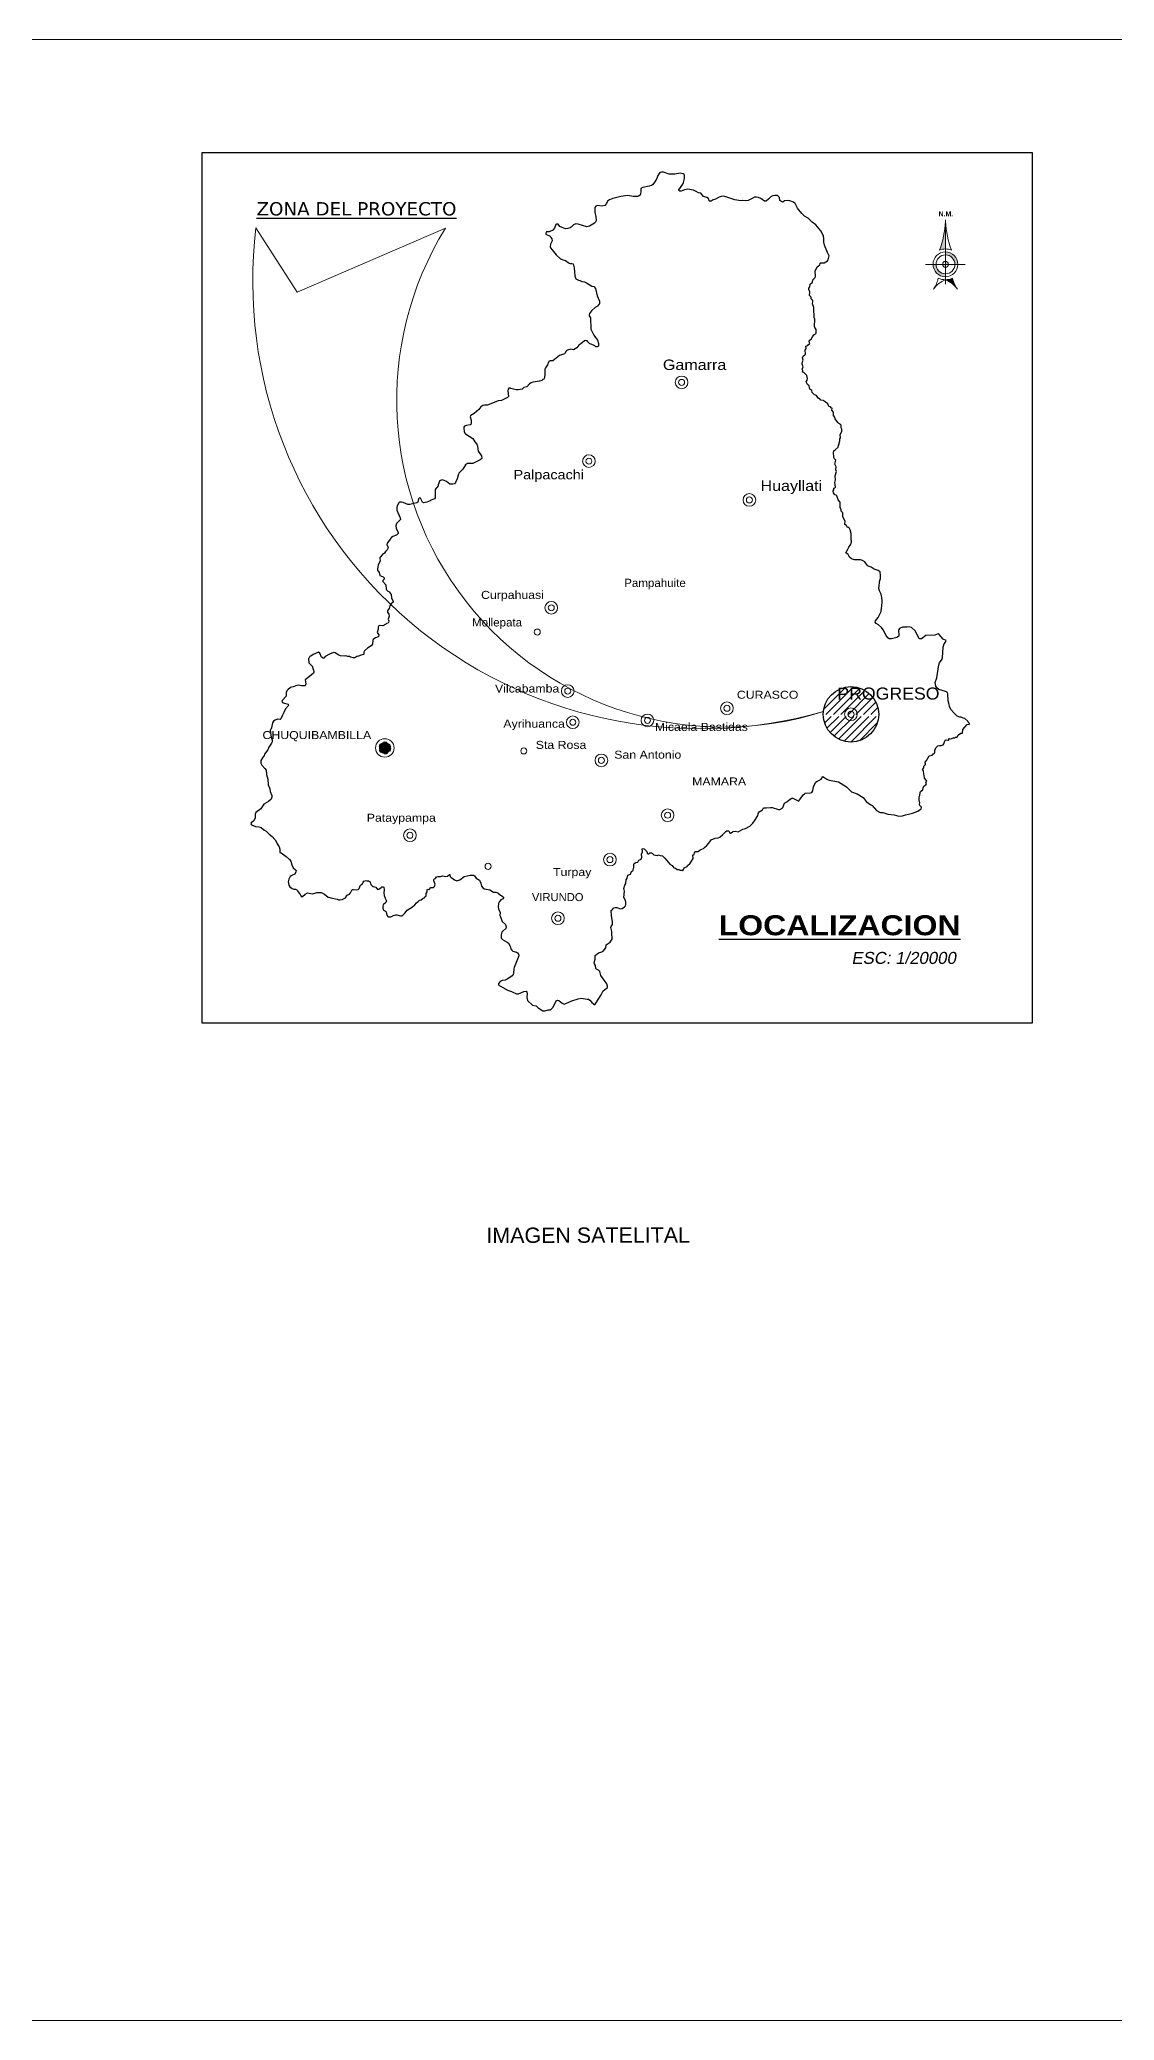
# Model space of a CAD drawing. Header units: metres. Extents: x 772934 to 773467, y 8442002 to 8442594.
# Drawn here: x 773297.5 to 773329.7, y 8442364.2 to 8442423.6 of the extents above; entities that cross this region are included whole.
import ezdxf
from ezdxf.enums import TextEntityAlignment as Align

# ---------------------------------------------------------------- set-up
doc = ezdxf.new("R2010")
doc.units = ezdxf.units.M
for name, pattern in [('$AUDIT_BAD_LTYPE1', [0]), ('$RECOVER_090125203647-5', [0]), ('CENTER2', [1.125, 0.75, -0.125, 0.125, -0.125])]:
    doc.linetypes.add(name, pattern=pattern)
doc.layers.add('C- Distrito', color=7, linetype='Continuous', lineweight=20, true_color=0xc7c700)
for name, color, linetype, lineweight in [('CALLE', 7, '$RECOVER_090125203647-5', 15), ('ciudades', 1, 'Continuous', 20), ('COTA', 1, 'Continuous', 9), ('N-Ciudades', 10, 'Continuous', 18), ('PLUMA 01', 7, 'Continuous', 15), ('Red vías Vecinales', 106, 'Continuous', 40), ('ROTULO_YMT', 7, 'Continuous', 5), ('Ríos', 4, 'Continuous', 5), ('Señales tipo 2', 7, 'Continuous', 15), ('Texto vías Provinciales', 170, 'Continuous', 5), ('TEXTR GDE', 1, 'Continuous', 30), ('txt-Capital', 150, 'Continuous', 18)]:
    doc.layers.add(name, color=color, linetype=linetype, lineweight=lineweight)
doc.layers.add('Detalles', color=253, linetype='Continuous')
doc.styles.add('Arial Negrita', font='')
doc.styles.add('DISTRITOS', font='arial.ttf', dxfattribs={"width": 0.75, "oblique": 10, "height": 0.06})
doc.styles.add('kilometros', font='arial.ttf', dxfattribs={"height": 1.5})
doc.styles.add('PROVINCIAS', font='GOTHIC.TTF', dxfattribs={"oblique": 10, "height": 0.14})
doc.styles.get("Standard").update_dxf_attribs({"font": 'simplex.shx'})
doc.styles.add('TITULO', font='swissek.ttf', dxfattribs={"height": 0.26})
doc.styles.add('TURBO TEXTO', font='swisse.ttf')
doc.styles.get('Arial Negrita').set_extended_font_data('Arial', bold=True)

# ---------------------------------------------------------------- blocks, each defined once
blk = doc.blocks.new('N.M.5')
at = {"linetype": '$AUDIT_BAD_LTYPE1'}
for points in [[(0, 31.5, -0.071703), (-3, 17.15, -0.099699), (0, 17.75)], [(6, -2.5, -0.090274), (3.6, 2.98, -0.099699), (0, 2.25, -0.14892)]]:
    blk.add_hatch(color=256, dxfattribs=at).paths.add_polyline_path(points)
h = blk.add_hatch(color=256, dxfattribs=at)
h.paths.add_polyline_path([(4.75, 10), (6.25, 10, 0.414214), (0, 16.25), (0, 14.75, -0.414214)])
h.paths.add_polyline_path([(-4.75, 10), (-6.25, 10, 0.414214), (0, 3.75), (0, 5.25, -0.414214)])
h.paths.add_polyline_path([(0, 8.5), (0, 10), (-1.5, 10, 0.414214)], flags=17)
h.paths.add_polyline_path([(0, 10), (1.5, 10, 0.414214), (0, 11.5)], flags=17)
for p, q in [((0, 32.5), (0, 0)), ((-10, 10), (10, 10))]:
    blk.add_line(p, q, dxfattribs=at)
for radius in [6.25, 4.75, 1.5]:
    blk.add_circle((0, 10), radius, dxfattribs=at)
for centre, radius, start, end in [((-51.29, 34.73), 51.39, 339.99268, 356.39775), ((51.29, 34.73), 51.39, 183.60225, 200.00732), ((0, 10), 7.75, 67.22603, 112.77397), ((-19.84, 6.83), 16.69, 326.01293, 346.64627), ((4.8, -9.97), 13.13, 111.42702, 145.30795), ((0, 11.55), 9.3, 247.22603, 292.77397), ((-4.8, -9.97), 13.13, 34.69205, 68.57298), ((19.84, 6.83), 16.69, 193.35373, 213.98707)]:
    blk.add_arc(centre, radius, start, end, dxfattribs=at)
at = {"linetype": '$AUDIT_BAD_LTYPE1', "style": 'Arial Negrita'}
blk.add_text('N.M.', height=2.5, dxfattribs=at).set_placement((0.24, 35.4), align=Align.MIDDLE)
blk = doc.blocks.new('distrito')
at = {"layer": 'C- Distrito', "color": 91, "ltscale": 0.3}
for radius in [1.15, 0.549]:
    blk.add_circle((0, 0.01), radius, dxfattribs=at)
blk = doc.blocks.new('capital')
at = {"layer": 'C- Distrito', "linetype": 'CENTER2', "ltscale": 0.3}
blk.add_hatch(color=256, dxfattribs=at).paths.add_polyline_path([(-1.08, 0, 1), (1.08, 0, 1)])
at = {"layer": 'C- Distrito', "ltscale": 0.3}
blk.add_circle((0, 0), 1.68, dxfattribs=at)
at = {"layer": 'C- Distrito', "linetype": 'CENTER2', "ltscale": 0.3}
blk.add_circle((0, 0), 1.08, dxfattribs=at)
blk = doc.blocks.new('ciudad')
at = {"layer": 'ciudades', "ltscale": 0.3}
blk.add_circle((0, 0), 0.557, dxfattribs=at)

msp = doc.modelspace()

# ---------------------------------------------------------------- hatches: boundary and pattern name
at = {"true_color": 0xe60000}
h = msp.add_hatch(dxfattribs=at)
h.set_pattern_fill('LINE', color=1, scale=0.05, angle=45, style=0)
h.set_pattern_definition([(45, (23359.57546, -59459.97851), (-0.1122532015134, 0.1122532015134), [])])
edge = h.paths.add_edge_path()
edge.add_arc((773321.782, 8442403.37), 0.831, 0, 360)
h.paths.add_polyline_path([(773320.96, 8442403.305), (773322.605, 8442403.305), (773322.605, 8442403.37), (773320.96, 8442403.37)], flags=16)

# ---------------------------------------------------------------- linework, layer by layer
msp.add_lwpolyline([(773304.201, 8442402.133), (773304.147, 8442402.069), (773304.094, 8442401.983), (773304.094, 8442401.909), (773304.126, 8442401.845), (773304.222, 8442401.749), (773304.254, 8442401.695), (773304.265, 8442401.567), (773304.307, 8442401.428), (773304.318, 8442401.258), (773304.371, 8442401.14), (773304.382, 8442401.055), (773304.425, 8442400.938), (773304.425, 8442400.884), (773304.403, 8442400.831), (773304.329, 8442400.756), (773304.19, 8442400.681), (773304.094, 8442400.532), (773303.945, 8442400.425), (773303.923, 8442400.372), (773303.923, 8442400.265), (773303.891, 8442400.18), (773303.806, 8442400.116), (773303.795, 8442400.084), (773303.816, 8442400.052), (773303.934, 8442400.009), (773304.041, 8442399.998), (773304.105, 8442399.977), (773304.19, 8442399.902), (773304.254, 8442399.87), (773304.35, 8442399.774), (773304.435, 8442399.71), (773304.467, 8442399.678), (773304.467, 8442399.667), (773304.532, 8442399.603), (773304.564, 8442399.539), (773304.585, 8442399.486), (773304.649, 8442399.401), (773304.67, 8442399.326), (773304.67, 8442399.23), (773304.692, 8442399.219), (773304.702, 8442399.219), (773304.852, 8442399.112), (773304.958, 8442399.016), (773305.001, 8442398.963), (773305.022, 8442398.856), (773305.065, 8442398.771), (773305.14, 8442398.707), (773305.161, 8442398.686), (773305.151, 8442398.643), (773305.119, 8442398.579), (773305.022, 8442398.536), (773304.98, 8442398.504), (773304.937, 8442398.429), (773304.916, 8442398.344), (773304.937, 8442398.248), (773304.969, 8442398.195), (773305.033, 8442398.152), (773305.087, 8442398.131), (773305.14, 8442398.131), (773305.172, 8442398.109), (773305.193, 8442398.088), (773305.204, 8442398.056), (773305.268, 8442397.992), (773305.3, 8442397.928), (773305.321, 8442397.896), (773305.343, 8442397.906), (773305.428, 8442397.981), (773305.492, 8442398.013), (773305.642, 8442397.992), (773305.78, 8442398.024), (773305.908, 8442398.024), (773306.004, 8442397.981), (773306.111, 8442397.885), (773306.164, 8442397.874), (773306.197, 8442397.864), (773306.389, 8442397.832), (773306.421, 8442397.81), (773306.463, 8442397.81), (773306.538, 8442397.821), (773306.634, 8442397.864), (773306.687, 8442397.949), (773306.752, 8442397.981), (773306.784, 8442398.013), (773306.837, 8442398.12), (773306.869, 8442398.12), (773306.965, 8442398.109), (773307.018, 8442398.12), (773307.04, 8442398.152), (773307.082, 8442398.248), (773307.146, 8442398.291), (773307.168, 8442398.333), (773307.189, 8442398.365), (773307.253, 8442398.387), (773307.274, 8442398.376), (773307.328, 8442398.376), (773307.371, 8442398.344), (773307.392, 8442398.269), (773307.435, 8442398.227), (773307.467, 8442398.205), (773307.541, 8442398.184), (773307.595, 8442398.12), (773307.637, 8442398.131), (773307.701, 8442398.173), (773307.723, 8442398.195), (773307.765, 8442398.195), (773307.787, 8442398.184), (773307.797, 8442398.109), (773307.787, 8442398.013), (773307.797, 8442397.938), (773307.819, 8442397.853), (773307.851, 8442397.8), (773307.861, 8442397.768), (773307.84, 8442397.725), (773307.765, 8442397.661), (773307.755, 8442397.618), (773307.755, 8442397.554), (773307.776, 8442397.501), (773307.829, 8442397.469), (773307.851, 8442397.447), (773307.872, 8442397.351), (773307.904, 8442397.309), (773307.926, 8442397.298), (773307.99, 8442397.298), (773308.075, 8442397.341), (773308.139, 8442397.362), (773308.171, 8442397.362), (773308.288, 8442397.33), (773308.331, 8442397.33), (773308.416, 8442397.405), (773308.481, 8442397.501), (773308.641, 8442397.597), (773308.715, 8442397.661), (773308.758, 8442397.714), (773308.801, 8442397.746), (773308.854, 8442397.8), (773308.907, 8442397.81), (773308.961, 8442397.853), (773309.003, 8442397.864), (773309.014, 8442397.896), (773309.057, 8442397.928), (773309.057, 8442398.002), (773309.078, 8442398.045), (773309.078, 8442398.109), (773309.089, 8442398.131), (773309.142, 8442398.12), (773309.196, 8442398.173), (773309.27, 8442398.173), (773309.302, 8442398.205), (773309.324, 8442398.28), (773309.281, 8442398.376), (773309.281, 8442398.419), (773309.292, 8442398.44), (773309.334, 8442398.451), (773309.366, 8442398.493), (773309.398, 8442398.504), (773309.484, 8442398.504), (773309.537, 8442398.525), (773309.644, 8442398.504), (773309.687, 8442398.515), (773309.751, 8442398.568), (773309.761, 8442398.568), (773309.772, 8442398.504), (773309.793, 8442398.483), (773309.9, 8442398.408), (773309.975, 8442398.376), (773310.06, 8442398.408), (773310.188, 8442398.504), (773310.37, 8442398.547), (773310.466, 8442398.547), (773310.498, 8442398.525), (773310.551, 8442398.461), (773310.647, 8442398.397), (773310.69, 8442398.312), (773310.711, 8442398.216), (773310.754, 8442398.163), (773310.797, 8442398.141), (773310.957, 8442398.109), (773311.074, 8442398.035), (773311.138, 8442398.035), (773311.202, 8442398.013), (773311.277, 8442397.949), (773311.32, 8442397.928), (773311.373, 8442397.885), (773311.373, 8442397.864), (773311.362, 8442397.842), (773311.288, 8442397.81), (773311.245, 8442397.757), (773311.223, 8442397.693), (773311.213, 8442397.597), (773311.223, 8442397.533), (773311.266, 8442397.426), (773311.255, 8442397.341), (773311.277, 8442397.298), (773311.33, 8442397.159), (773311.426, 8442397.063), (773311.448, 8442396.999), (773311.437, 8442396.946), (773311.352, 8442396.871), (773311.32, 8442396.839), (773311.298, 8442396.754), (773311.298, 8442396.668), (773311.309, 8442396.647), (773311.341, 8442396.615), (773311.48, 8442396.54), (773311.522, 8442396.508), (773311.565, 8442396.423), (773311.586, 8442396.338), (773311.618, 8442396.295), (773311.65, 8442396.273), (773311.757, 8442396.241), (773311.789, 8442396.22), (773311.821, 8442396.177), (773311.832, 8442396.124), (773311.693, 8442395.783), (773311.682, 8442395.74), (773311.672, 8442395.622), (773311.661, 8442395.569), (773311.629, 8442395.526), (773311.501, 8442395.441), (773311.416, 8442395.398), (773311.33, 8442395.388), (773311.266, 8442395.356), (773311.223, 8442395.302), (773311.223, 8442395.27), (773311.234, 8442395.249), (773311.49, 8442395.099), (773311.608, 8442395.057), (773311.757, 8442394.993), (773311.821, 8442394.993), (773311.981, 8442395.057), (773312.045, 8442395.067), (773312.067, 8442395.035), (773312.077, 8442395.003), (773312.067, 8442394.875), (773312.088, 8442394.79), (773312.237, 8442394.651), (773312.344, 8442394.63), (773312.408, 8442394.566), (773312.547, 8442394.48), (773312.611, 8442394.48), (773312.707, 8442394.512), (773312.782, 8442394.512), (773312.846, 8442394.576), (773312.888, 8442394.651), (773312.952, 8442394.779), (773312.984, 8442394.801), (773313.027, 8442394.79), (773313.123, 8442394.705), (773313.187, 8442394.683), (773313.241, 8442394.694), (773313.422, 8442394.779), (773313.604, 8442394.843), (773313.7, 8442394.854), (773313.881, 8442394.833), (773313.913, 8442394.833), (773313.956, 8442394.801), (773314.02, 8442394.726), (773314.105, 8442394.662), (773314.159, 8442394.737), (773314.297, 8442394.961), (773314.361, 8442395.078), (773314.489, 8442395.174), (773314.489, 8442395.217), (773314.468, 8442395.292), (773314.34, 8442395.473), (773314.287, 8442395.537), (773314.255, 8442395.654), (773314.212, 8442395.697), (773314.159, 8442395.729), (773314.137, 8442395.75), (773314.126, 8442395.836), (773314.094, 8442395.889), (773314.084, 8442395.921), (773314.116, 8442396.028), (773314.116, 8442396.135), (773314.212, 8442396.22), (773314.319, 8442396.252), (773314.361, 8442396.273), (773314.436, 8442396.37), (773314.447, 8442396.455), (773314.564, 8442396.54), (773314.628, 8442396.626), (773314.628, 8442396.69), (773314.617, 8442396.754), (773314.617, 8442396.86), (773314.585, 8442396.978), (773314.596, 8442397.01), (773314.639, 8442397.063), (773314.639, 8442397.159), (773314.607, 8442397.33), (773314.596, 8442397.49), (773314.628, 8442397.512), (773314.681, 8442397.565), (773314.714, 8442397.576), (773314.767, 8442397.576), (773314.874, 8442397.533), (773314.927, 8442397.544), (773314.991, 8442397.597), (773315.023, 8442397.629), (773315.034, 8442397.672), (773315.034, 8442397.736), (773315.023, 8442397.789), (773314.98, 8442397.874), (773314.991, 8442398.067), (773314.98, 8442398.152), (773315.002, 8442398.248), (773315.034, 8442398.301), (773315.044, 8442398.408), (773315.076, 8442398.461), (773315.098, 8442398.547), (773315.172, 8442398.579), (773315.204, 8442398.654), (773315.247, 8442398.675), (773315.258, 8442398.696), (773315.268, 8442398.76), (773315.279, 8442398.782), (773315.279, 8442398.867), (773315.29, 8442398.899), (773315.333, 8442398.931), (773315.397, 8442398.942), (773315.429, 8442398.995), (773315.493, 8442399.027), (773315.514, 8442399.091), (773315.503, 8442399.177), (773315.535, 8442399.251), (773315.535, 8442399.283), (773315.514, 8442399.326), (773315.557, 8442399.347), (773315.589, 8442399.337), (773315.663, 8442399.262), (773315.674, 8442399.23), (773315.674, 8442399.209), (773315.706, 8442399.187), (773315.727, 8442399.187), (773315.759, 8442399.219), (773315.802, 8442399.219), (773315.823, 8442399.209), (773315.877, 8442399.155), (773315.973, 8442399.134), (773316.016, 8442399.155), (773316.069, 8442399.134), (773316.133, 8442399.123), (773316.208, 8442399.059), (773316.357, 8442398.878), (773316.421, 8442398.835), (773316.475, 8442398.771), (773316.528, 8442398.76), (773316.571, 8442398.718), (773316.624, 8442398.718), (773316.667, 8442398.696), (773316.699, 8442398.696), (773316.72, 8442398.686), (773316.763, 8442398.718), (773316.784, 8442398.771), (773316.869, 8442398.803), (773316.88, 8442398.835), (773316.955, 8442398.888), (773317.008, 8442398.963), (773317.051, 8442399.048), (773317.04, 8442399.144), (773317.083, 8442399.177), (773317.094, 8442399.219), (773317.115, 8442399.251), (773317.126, 8442399.262), (773317.2, 8442399.262), (773317.264, 8442399.305), (773317.36, 8442399.347), (773317.392, 8442399.379), (773317.467, 8442399.433), (773317.553, 8442399.55), (773317.595, 8442399.603), (773317.713, 8442399.657), (773317.798, 8442399.667), (773317.851, 8442399.689), (773317.937, 8442399.753), (773318.033, 8442399.86), (773318.065, 8442399.881), (773318.108, 8442399.881), (773318.129, 8442399.86), (773318.14, 8442399.828), (773318.172, 8442399.806), (773318.193, 8442399.817), (773318.236, 8442399.849), (773318.257, 8442399.86), (773318.31, 8442399.87), (773318.406, 8442399.849), (773318.545, 8442399.924), (773318.62, 8442399.945), (773318.748, 8442400.02), (773318.844, 8442400.105), (773318.887, 8442400.18), (773318.983, 8442400.319), (773319.015, 8442400.415), (773319.036, 8442400.447), (773319.132, 8442400.511), (773319.164, 8442400.564), (773319.239, 8442400.564), (773319.367, 8442400.575), (773319.42, 8442400.575), (773319.612, 8442400.521), (773319.655, 8442400.521), (773319.719, 8442400.553), (773319.74, 8442400.575), (773319.794, 8442400.703), (773319.858, 8442400.745), (773319.933, 8442400.809), (773320.007, 8442400.852), (773320.039, 8442400.852), (773320.103, 8442400.831), (773320.221, 8442400.767), (773320.242, 8442400.809), (773320.306, 8442400.895), (773320.349, 8442400.959), (773320.392, 8442400.991), (773320.413, 8442401.002), (773320.573, 8442401.012), (773320.605, 8442401.023), (773320.637, 8442401.076), (773320.658, 8442401.204), (773320.733, 8442401.332), (773320.765, 8442401.364), (773320.818, 8442401.386), (773320.893, 8442401.428), (773320.937, 8442401.503), (773321.064, 8442401.428), (773321.128, 8442401.396), (773321.405, 8442401.343), (773321.491, 8442401.3), (773321.651, 8442401.194), (773321.8, 8442401.044), (773321.971, 8442400.991), (773322.153, 8442400.874), (773322.238, 8442400.756), (773322.377, 8442400.66), (773322.419, 8442400.639), (773322.547, 8442400.489), (773322.633, 8442400.436), (773322.665, 8442400.425), (773322.74, 8442400.425), (773322.889, 8442400.372), (773323.081, 8442400.361), (773323.22, 8442400.319), (773323.327, 8442400.329), (773323.412, 8442400.361), (773323.508, 8442400.372), (773323.625, 8442400.404), (773323.786, 8442400.468), (773323.882, 8442400.532), (773323.892, 8442400.575), (773323.892, 8442400.585), (773323.85, 8442400.639), (773323.839, 8442400.681), (773323.85, 8442400.713), (773323.828, 8442400.809), (773323.828, 8442400.895), (773323.85, 8442400.938), (773323.86, 8442401.023), (773323.871, 8442401.055), (773323.935, 8442401.108), (773323.946, 8442401.162), (773323.967, 8442401.215), (773324.031, 8442401.258), (773324.042, 8442401.29), (773324.031, 8442401.322), (773324.052, 8442401.364), (773324.042, 8442401.386), (773323.988, 8442401.461), (773323.978, 8442401.535), (773323.967, 8442401.578), (773323.956, 8442401.674), (773323.924, 8442401.717), (773323.967, 8442401.77), (773323.967, 8442401.813), (773324.02, 8442401.866), (773324.02, 8442401.898), (773324.01, 8442401.909), (773324.01, 8442401.941), (773324.052, 8442401.994), (773324.084, 8442402.058), (773324.127, 8442402.122), (773324.212, 8442402.144), (773324.244, 8442402.186), (773324.266, 8442402.186), (773324.287, 8442402.208), (773324.298, 8442402.24), (773324.298, 8442402.282), (773324.308, 8442402.314), (773324.33, 8442402.368), (773324.351, 8442402.4), (773324.383, 8442402.421), (773324.437, 8442402.432), (773324.49, 8442402.432), (773324.543, 8442402.453), (773324.565, 8442402.485), (773324.586, 8442402.549), (773324.618, 8442402.603), (773324.639, 8442402.603), (773324.682, 8442402.592), (773324.703, 8442402.592), (773324.735, 8442402.645), (773324.778, 8442402.635), (773324.853, 8442402.667), (773324.885, 8442402.667), (773324.917, 8442402.688), (773324.97, 8442402.688), (773324.981, 8442402.731), (773325.002, 8442402.752), (773325.077, 8442402.805), (773325.12, 8442402.805), (773325.13, 8442402.912), (773325.194, 8442402.987), (773325.269, 8442403.061), (773325.333, 8442403.072), (773325.333, 8442403.093), (773325.29, 8442403.136), (773325.28, 8442403.168), (773325.194, 8442403.243), (773325.141, 8442403.254), (773325.088, 8442403.286), (773325.045, 8442403.286), (773324.97, 8442403.318), (773324.874, 8442403.403), (773324.778, 8442403.52), (773324.735, 8442403.606), (773324.725, 8442403.67), (773324.693, 8442403.777), (773324.682, 8442403.99), (773324.671, 8442404.022), (773324.618, 8442404.054), (773324.415, 8442404.118), (773324.351, 8442404.161), (773324.33, 8442404.214), (773324.308, 8442404.321), (773324.351, 8442404.47), (773324.415, 8442404.855), (773324.437, 8442404.919), (773324.511, 8442405.025), (773324.522, 8442405.079), (773324.543, 8442405.388), (773324.575, 8442405.484), (773324.618, 8442405.538), (773324.639, 8442405.58), (773324.543, 8442405.623), (773324.426, 8442405.762), (773324.394, 8442405.783), (773324.298, 8442405.74), (773324.031, 8442405.73), (773323.892, 8442405.634), (773323.85, 8442405.634), (773323.828, 8442405.644), (773323.704, 8442405.874), (773323.593, 8442405.975), (773323.529, 8442405.997), (773323.465, 8442405.986), (773323.327, 8442405.986), (773323.241, 8442405.943), (773323.22, 8442405.911), (773323.209, 8442405.89), (773323.22, 8442405.73), (773323.209, 8442405.708), (773323.156, 8442405.676), (773322.996, 8442405.634), (773322.932, 8442405.634), (773322.889, 8442405.666), (773322.836, 8442405.73), (773322.75, 8442405.9), (773322.697, 8442405.975), (773322.611, 8442406.05), (773322.537, 8442406.093), (773322.505, 8442406.135), (773322.515, 8442406.178), (773322.601, 8442406.274), (773322.686, 8442406.455), (773322.697, 8442406.562), (773322.708, 8442406.605), (773322.718, 8442406.765), (773322.708, 8442406.872), (773322.686, 8442406.978), (773322.633, 8442407.074), (773322.622, 8442407.139), (773322.652, 8442407.403), (773322.665, 8442407.416), (773322.665, 8442407.544), (773322.654, 8442407.64), (773322.601, 8442407.683), (773322.473, 8442407.726), (773322.387, 8442407.779), (773322.302, 8442407.811), (773322.27, 8442407.843), (773322.195, 8442407.939), (773322.131, 8442407.982), (773322.067, 8442408.003), (773321.886, 8442408.003), (773321.8, 8442408.035), (773321.736, 8442408.088), (773321.694, 8442408.163), (773321.63, 8442408.216), (773321.683, 8442408.302), (773321.715, 8442408.387), (773321.768, 8442408.451), (773321.8, 8442408.537), (773321.8, 8442408.569), (773321.79, 8442408.601), (773321.79, 8442408.793), (773321.758, 8442408.9), (773321.726, 8442408.964), (773321.715, 8442408.974), (773321.683, 8442408.974), (773321.651, 8442409.038), (773321.598, 8442409.06), (773321.598, 8442409.092), (773321.608, 8442409.156), (773321.534, 8442409.305), (773321.534, 8442409.412), (773321.491, 8442409.465), (773321.491, 8442409.508), (773321.459, 8442409.572), (773321.459, 8442409.732), (773321.395, 8442409.807), (773321.363, 8442409.924), (773321.341, 8442409.945), (773321.299, 8442409.956), (773321.277, 8442409.978), (773321.256, 8442410.01), (773321.245, 8442410.052), (773321.245, 8442410.074), (773321.267, 8442410.106), (773321.267, 8442410.148), (773321.299, 8442410.159), (773321.32, 8442410.18), (773321.299, 8442410.319), (773321.32, 8442410.404), (773321.309, 8442410.522), (773321.352, 8442410.65), (773321.331, 8442410.703), (773321.341, 8442410.789), (773321.299, 8442410.874), (773321.331, 8442410.991), (773321.288, 8442411.034), (773321.267, 8442411.077), (773321.256, 8442411.237), (773321.267, 8442411.269), (773321.309, 8442411.301), (773321.395, 8442411.386), (773321.405, 8442411.44), (773321.427, 8442411.472), (773321.427, 8442411.514), (773321.448, 8442411.568), (773321.448, 8442411.632), (773321.469, 8442411.664), (773321.459, 8442411.749), (773321.512, 8442411.867), (773321.512, 8442411.92), (773321.491, 8442411.963), (773321.491, 8442412.037), (773321.48, 8442412.048), (773321.416, 8442412.091), (773321.384, 8442412.123), (773321.309, 8442412.23), (773321.299, 8442412.283), (773321.256, 8442412.336), (773321.256, 8442412.432), (773321.213, 8442412.496), (773321.224, 8442412.55), (773321.192, 8442412.56), (773321.171, 8442412.592), (773321.117, 8442412.603), (773321.085, 8442412.678), (773320.979, 8442412.763), (773320.957, 8442412.784), (773320.882, 8442412.795), (773320.84, 8442412.838), (773320.808, 8442412.838), (773320.754, 8442412.934), (773320.69, 8442412.955), (773320.616, 8442413.019), (773320.605, 8442413.083), (773320.552, 8442413.126), (773320.53, 8442413.222), (773320.477, 8442413.265), (773320.456, 8442413.297), (773320.445, 8442413.339), (773320.466, 8442413.393), (773320.477, 8442413.446), (773320.456, 8442413.532), (773320.434, 8442413.564), (773320.37, 8442413.617), (773320.327, 8442413.628), (773320.338, 8442413.681), (773320.317, 8442413.724), (773320.349, 8442413.788), (773320.317, 8442413.873), (773320.317, 8442413.916), (773320.349, 8442413.991), (773320.327, 8442414.065), (773320.349, 8442414.108), (773320.402, 8442414.151), (773320.424, 8442414.172), (773320.413, 8442414.289), (773320.445, 8442414.343), (773320.434, 8442414.407), (773320.488, 8442414.428), (773320.509, 8442414.46), (773320.552, 8442414.481), (773320.53, 8442414.556), (773320.541, 8442414.588), (773320.594, 8442414.62), (773320.626, 8442414.695), (773320.669, 8442414.748), (773320.733, 8442414.791), (773320.744, 8442414.812), (773320.744, 8442414.908), (773320.701, 8442414.972), (773320.69, 8442415.004), (773320.701, 8442415.218), (773320.68, 8442415.271), (773320.68, 8442415.378), (773320.669, 8442415.421), (773320.669, 8442415.57), (773320.626, 8442415.677), (773320.637, 8442415.762), (773320.626, 8442415.794), (773320.594, 8442415.826), (773320.594, 8442415.88), (773320.541, 8442415.933), (773320.552, 8442416.04), (773320.52, 8442416.114), (773320.52, 8442416.146), (773320.552, 8442416.189), (773320.562, 8442416.275), (773320.626, 8442416.328), (773320.637, 8442416.403), (773320.712, 8442416.467), (773320.722, 8442416.509), (773320.712, 8442416.659), (773320.765, 8442416.787), (773320.808, 8442416.819), (773320.85, 8442416.84), (773320.861, 8442416.904), (773320.872, 8442416.915), (773320.979, 8442416.915), (773321.075, 8442416.968), (773321.096, 8442417), (773321.128, 8442417.118), (773321.075, 8442417.224), (773320.989, 8442417.438), (773320.968, 8442417.534), (773320.968, 8442417.63), (773320.957, 8442417.715), (773320.882, 8442417.865), (773320.733, 8442418.046), (773320.616, 8442418.132), (773320.498, 8442418.249), (773320.392, 8442418.313), (773320.306, 8442418.388), (773320.178, 8442418.548), (773320.114, 8442418.687), (773320.061, 8442418.729), (773319.954, 8442418.772), (773319.89, 8442418.783), (773319.794, 8442418.772), (773319.74, 8442418.729), (773319.708, 8442418.74), (773319.676, 8442418.761), (773319.655, 8442418.783), (773319.644, 8442418.868), (773319.58, 8442418.932), (773319.506, 8442418.932), (773319.442, 8442418.921), (773319.388, 8442418.9), (773319.314, 8442418.815), (773319.239, 8442418.761), (773319.196, 8442418.761), (773319.079, 8442418.836), (773319.015, 8442418.868), (773318.951, 8442418.879), (773318.887, 8442418.879), (773318.823, 8442418.836), (773318.705, 8442418.783), (773318.641, 8442418.772), (773318.534, 8442418.783), (773318.481, 8442418.772), (773318.3, 8442418.804), (773317.969, 8442418.911), (773317.894, 8442418.9), (773317.83, 8442418.879), (773317.723, 8442418.815), (773317.649, 8442418.804), (773317.595, 8442418.761), (773317.542, 8442418.761), (773317.531, 8442418.772), (773317.51, 8442418.836), (773317.467, 8442418.868), (773317.36, 8442418.9), (773317.286, 8442418.996), (773317.211, 8442419.007), (773317.147, 8442419.05), (773317.062, 8442419.092), (773316.891, 8442419.124), (773316.795, 8442419.103), (773316.699, 8442419.06), (773316.656, 8442419.06), (773316.624, 8442419.082), (773316.613, 8442419.092), (773316.624, 8442419.103), (773316.741, 8442419.274), (773316.763, 8442419.316), (773316.795, 8442419.444), (773316.795, 8442419.54), (773316.784, 8442419.562), (773316.752, 8442419.583), (773316.667, 8442419.604), (773316.507, 8442419.572), (773316.336, 8442419.572), (773316.165, 8442419.626), (773316.101, 8442419.626), (773316.058, 8442419.615), (773315.994, 8442419.53), (773315.973, 8442419.466), (773315.93, 8442419.38), (773315.834, 8442419.252), (773315.802, 8442419.231), (773315.738, 8442419.21), (773315.546, 8442419.167), (773315.493, 8442419.146), (773315.482, 8442419.124), (773315.482, 8442419.039), (773315.471, 8442418.975), (773315.461, 8442418.943), (773315.418, 8442418.911), (773315.386, 8442418.9), (773315.258, 8442418.9), (773315.098, 8442418.932), (773314.884, 8442418.9), (773314.649, 8442418.836), (773314.543, 8442418.804), (773314.489, 8442418.761), (773314.457, 8442418.687), (773314.404, 8442418.633), (773314.319, 8442418.612), (773314.191, 8442418.633), (773314.137, 8442418.612), (773314.105, 8442418.569), (773314.105, 8442418.42), (773314.137, 8442418.302), (773314.148, 8442418.174), (773314.126, 8442418.132), (773314.094, 8442418.1), (773313.945, 8442418.014), (773313.87, 8442417.993), (773313.604, 8442418.068), (773313.539, 8442418.078), (773313.465, 8442418.046), (773313.401, 8442417.982), (773313.369, 8442417.961), (773313.294, 8442417.94), (773313.23, 8442417.929), (773313.123, 8442417.972), (773313.059, 8442418.004), (773313.006, 8442418.068), (773312.963, 8442418.068), (773312.942, 8442418.057), (773312.899, 8442417.95), (773312.846, 8442417.886), (773312.739, 8442417.843), (773312.654, 8442417.843), (773312.643, 8442417.801), (773312.643, 8442417.769), (773312.771, 8442417.705), (773312.792, 8442417.673), (773312.814, 8442417.63), (773312.824, 8442417.566), (773312.782, 8442417.47), (773312.771, 8442417.395), (773312.782, 8442417.363), (773312.867, 8442417.246), (773312.952, 8442417.15), (773313.081, 8442417.032), (773313.155, 8442417), (773313.23, 8442416.979), (773313.337, 8442416.904), (773313.369, 8442416.894), (773313.422, 8442416.894), (773313.454, 8442416.883), (773313.486, 8442416.765), (773313.507, 8442416.52), (773313.539, 8442416.435), (773313.614, 8442416.392), (773313.657, 8442416.381), (773313.721, 8442416.349), (773313.796, 8442416.339), (773313.86, 8442416.307), (773314.02, 8442416.211), (773314.073, 8442416.2), (773314.126, 8442416.136), (773314.18, 8442415.922), (773314.244, 8442415.762), (773314.244, 8442415.688), (773314.191, 8442415.613), (773314.116, 8442415.57), (773314.009, 8442415.474), (773313.945, 8442415.389), (773313.934, 8442415.346), (773313.934, 8442415.325), (773313.977, 8442415.261), (773313.988, 8442414.919), (773314.073, 8442414.738), (773314.191, 8442414.588), (773314.212, 8442414.492), (773314.212, 8442414.407), (773314.18, 8442414.396), (773314.137, 8442414.396), (773314.105, 8442414.417), (773313.998, 8442414.471), (773313.956, 8442414.481), (773313.913, 8442414.524), (773313.902, 8442414.546), (773313.881, 8442414.567), (773313.838, 8442414.578), (773313.796, 8442414.567), (773313.689, 8442414.481), (773313.625, 8442414.439), (773313.572, 8442414.364), (773313.465, 8442414.3), (773313.39, 8442414.321), (773313.283, 8442414.289), (773313.251, 8442414.268), (773313.219, 8442414.204), (773313.198, 8442414.183), (773313.049, 8442414.129), (773312.846, 8442413.969), (773312.771, 8442413.969), (773312.739, 8442413.948), (773312.718, 8442413.927), (773312.686, 8442413.852), (773312.632, 8442413.766), (773312.611, 8442413.724), (773312.611, 8442413.574), (773312.6, 8442413.457), (773312.579, 8442413.425), (773312.547, 8442413.414), (773312.515, 8442413.382), (773312.451, 8442413.361), (773312.248, 8442413.329), (773312.195, 8442413.307), (773312.152, 8442413.286), (773312.067, 8442413.19), (773311.981, 8442413.169), (773311.949, 8442413.137), (773311.928, 8442413.126), (773311.81, 8442413.105), (773311.746, 8442413.105), (773311.586, 8442413.137), (773311.576, 8442413.147), (773311.533, 8442413.147), (773311.512, 8442413.126), (773311.501, 8442413.073), (773311.522, 8442412.902), (773311.49, 8442412.87), (773311.309, 8442412.784), (773311.213, 8442412.774), (773310.893, 8442412.646), (773310.797, 8442412.646), (773310.754, 8442412.635), (773310.69, 8442412.592), (773310.626, 8442412.507), (773310.487, 8442412.39), (773310.391, 8442412.336), (773310.38, 8442412.326), (773310.37, 8442412.294), (773310.402, 8442412.197), (773310.402, 8442412.112), (773310.391, 8442412.059), (773310.37, 8442412.048), (773310.263, 8442412.037), (773310.199, 8442412.016), (773310.178, 8442411.984), (773310.178, 8442411.952), (773310.188, 8442411.856), (773310.21, 8442411.803), (773310.231, 8442411.781), (773310.455, 8442411.642), (773310.508, 8442411.546), (773310.572, 8442411.472), (773310.594, 8442411.408), (773310.615, 8442411.258), (773310.711, 8442411.12), (773310.722, 8442411.045), (773310.668, 8442411.002), (773310.455, 8442410.895), (773310.295, 8442410.895), (773310.231, 8442410.853), (773310.156, 8442410.725), (773310.028, 8442410.607), (773310.017, 8442410.565), (773310.007, 8442410.543), (773309.985, 8442410.436), (773309.932, 8442410.319), (773309.9, 8442410.287), (773309.847, 8442410.276), (773309.761, 8442410.276), (773309.665, 8442410.351), (773309.537, 8442410.404), (773309.484, 8442410.383), (773309.452, 8442410.362), (773309.43, 8442410.298), (773309.409, 8442410.255), (773309.409, 8442410.223), (773309.324, 8442410.116), (773309.324, 8442409.86), (773309.302, 8442409.828), (773309.206, 8442409.796), (773309.174, 8442409.775), (773309.068, 8442409.732), (773308.971, 8442409.711), (773308.95, 8442409.721), (773308.939, 8442409.732), (773308.886, 8442409.849), (773308.854, 8442409.86), (773308.822, 8442409.828), (773308.801, 8442409.732), (773308.769, 8442409.711), (773308.683, 8442409.689), (773308.566, 8442409.668), (773308.502, 8442409.668), (773308.363, 8442409.721), (773308.31, 8442409.732), (773308.256, 8442409.732), (773308.235, 8442409.711), (773308.182, 8442409.625), (773308.171, 8442409.572), (773308.171, 8442409.497), (773308.278, 8442409.262), (773308.288, 8442409.209), (773308.235, 8442409.166), (773308.16, 8442409.092), (773308.139, 8442409.028), (773308.15, 8442408.953), (773308.214, 8442408.825), (773308.214, 8442408.793), (773308.16, 8442408.739), (773308.054, 8442408.707), (773308.011, 8442408.675), (773307.99, 8442408.654), (773307.958, 8442408.59), (773307.883, 8442408.505), (773307.872, 8442408.451), (773307.915, 8442408.387), (773307.904, 8442408.345), (773307.883, 8442408.302), (773307.829, 8442408.249), (773307.808, 8442408.206), (773307.744, 8442408.163), (773307.669, 8442408.088), (773307.659, 8442408.056), (773307.669, 8442407.971), (773307.616, 8442407.843), (773307.595, 8442407.736), (773307.595, 8442407.694), (773307.648, 8442407.619), (773307.659, 8442407.533), (773307.765, 8442407.491), (773307.797, 8442407.459), (773307.797, 8442407.427), (773307.755, 8442407.384), (773307.755, 8442407.352), (773307.84, 8442407.256), (773307.851, 8442407.128), (773307.861, 8442407.107), (773307.904, 8442407.064), (773307.947, 8442407.042), (773308, 8442406.968), (773308.011, 8442406.85), (773308.064, 8442406.765), (773308.064, 8442406.733), (773308, 8442406.68), (773307.968, 8442406.626), (773307.947, 8442406.541), (773307.904, 8442406.498), (773307.894, 8442406.477), (773307.894, 8442406.434), (773307.936, 8442406.37), (773307.947, 8442406.317), (773307.915, 8442406.221), (773307.936, 8442406.167), (773307.926, 8442406.125), (773307.915, 8442406.103), (773307.861, 8442406.093), (773307.84, 8442406.071), (773307.755, 8442406.029), (773307.659, 8442406.039), (773307.637, 8442406.029), (773307.616, 8442405.986), (773307.616, 8442405.922), (773307.584, 8442405.826), (773307.637, 8442405.751), (773307.627, 8442405.708), (773307.616, 8442405.698), (773307.531, 8442405.666), (773307.467, 8442405.612), (773307.456, 8442405.58), (773307.445, 8442405.474), (773307.403, 8442405.42), (773307.296, 8442405.356), (773307.2, 8442405.271), (773307.189, 8442405.239), (773307.189, 8442405.175), (773307.178, 8442405.164), (773307.104, 8442405.143), (773307.029, 8442405.111), (773306.976, 8442405.1), (773306.912, 8442405.068), (773306.869, 8442405.068), (773306.784, 8442405.089), (773306.752, 8442405.1), (773306.709, 8442405.1), (773306.645, 8442405.121), (773306.591, 8442405.111), (773306.485, 8442405.121), (773306.431, 8442405.143), (773306.325, 8442405.217), (773306.271, 8442405.228), (773306.154, 8442405.175), (773306.026, 8442405.1), (773305.983, 8442405.057), (773305.962, 8442405.057), (773305.919, 8442405.089), (773305.866, 8442405.207), (773305.823, 8442405.239), (773305.663, 8442405.164), (773305.599, 8442405.111), (773305.567, 8442405.1), (773305.545, 8442405.068), (773305.524, 8442405.047), (773305.535, 8442404.919), (773305.642, 8442404.801), (773305.652, 8442404.737), (773305.674, 8442404.705), (773305.684, 8442404.63), (773305.674, 8442404.609), (773305.556, 8442404.502), (773305.428, 8442404.406), (773305.449, 8442404.289), (773305.428, 8442404.225), (773305.321, 8442404.225), (773305.236, 8442404.246), (773305.172, 8442404.235), (773305.065, 8442404.193), (773304.99, 8442404.171), (773304.905, 8442404.107), (773304.873, 8442404.075), (773304.852, 8442404.022), (773304.852, 8442403.915), (773304.734, 8442403.787), (773304.724, 8442403.755), (773304.745, 8442403.723), (773304.766, 8442403.713), (773304.916, 8442403.68), (773304.926, 8442403.638), (773304.841, 8442403.531), (773304.788, 8442403.424), (773304.734, 8442403.328), (773304.692, 8442403.232), (773304.681, 8442403.211), (773304.596, 8442403.222), (773304.532, 8442403.2), (773304.478, 8442403.168), (773304.446, 8442403.115), (773304.425, 8442403.019), (773304.414, 8442402.965), (773304.393, 8442402.912), (773304.382, 8442402.891), (773304.403, 8442402.688), (773304.435, 8442402.592), (773304.435, 8442402.549), (773304.414, 8442402.506), (773304.339, 8442402.389), (773304.307, 8442402.304), (773304.211, 8442402.176)], close=True)
at = {"layer": 'COTA'}
msp.add_lwpolyline([(773309.631, 8442417.946), (773305.182, 8442416.03), (773303.952, 8442417.963, 0.53651), (773320.956, 8442403.452, -0.696349)], format="xyb", close=True, dxfattribs=at)
at = {"layer": 'PLUMA 01'}
msp.add_lwpolyline([(773264.002, 8442364.204), (773364.087, 8442364.204), (773364.087, 8442423.604), (773264.002, 8442423.604)], close=True, dxfattribs=at)
at = {"layer": 'Red vías Vecinales', "color": 7, "lineweight": 30}
msp.add_lwpolyline([(773302.326, 8442394.122), (773327.222, 8442394.122), (773327.222, 8442420.206), (773302.326, 8442420.206), (773302.326, 8442394.122)], dxfattribs=at)
msp.add_lwpolyline([(773302.326, 8442394.122), (773327.222, 8442394.122), (773327.222, 8442420.206), (773302.326, 8442420.206), (773302.326, 8442394.122)], dxfattribs=at)
at = {"layer": 'Ríos', "color": 1, "linetype": 'Continuous', "lineweight": 30, "true_color": 0xe60000}
msp.add_circle((773321.782, 8442403.37), 0.831, dxfattribs=at)

# ---------------------------------------------------------------- block references
at = {"layer": 'C- Distrito', "linetype": 'CENTER2', "ltscale": 0.3, "xscale": 0.165, "yscale": 0.165, "zscale": 0.165}
for name, p in [('distrito', (773316.708, 8442413.324)), ('distrito', (773313.928, 8442410.961)), ('distrito', (773318.74, 8442409.798)), ('ciudad', (773312.381, 8442405.837)), ('distrito', (773313.447, 8442403.13)), ('distrito', (773315.685, 8442403.187)), ('distrito', (773318.066, 8442403.55)), ('distrito', (773321.783, 8442403.369)), ('capital', (773307.813, 8442402.363)), ('distrito', (773314.304, 8442401.989)), ('distrito', (773316.286, 8442400.344)), ('distrito', (773308.564, 8442399.742))]:
    msp.add_blockref(name, p, dxfattribs=at)
at = {"layer": 'C- Distrito', "linetype": 'CENTER2', "ltscale": 0.3, "xscale": 0.165, "yscale": 0.165, "zscale": 0.165, "rotation": 309.4461448315596}
for p in [(773314.557, 8442399.012), (773312.999, 8442397.254)]:
    msp.add_blockref('distrito', p, dxfattribs=at)
at = {"layer": 'CALLE', "linetype": '$AUDIT_BAD_LTYPE1', "xscale": 0.0595588234718889, "yscale": 0.0595588234718889, "zscale": 0.0595588234718889}
msp.add_blockref('N.M.5', (773324.614, 8442416.269), dxfattribs=at)
at = {"layer": 'ciudades', "linetype": 'CENTER2', "ltscale": 0.3, "xscale": 0.165, "yscale": 0.165, "zscale": 0.165}
for p in [(773311.979, 8442402.274), (773310.909, 8442398.813)]:
    msp.add_blockref('ciudad', p, dxfattribs=at)
at = {"layer": 'Señales tipo 2', "xscale": 0.165, "yscale": 0.165, "zscale": 0.165}
for p in [(773312.801, 8442406.563), (773313.295, 8442404.065)]:
    msp.add_blockref('distrito', p, dxfattribs=at)

# ---------------------------------------------------------------- texts
at = {"layer": 'Detalles', "color": 40, "insert": (773303.967, 8442418.731), "char_height": 0.4, "attachment_point": 1}
msp.add_mtext('{\\fVerdana|b0|i0|c0|p34;\\LZONA DEL PROYECTO}', dxfattribs=at)
at = {"layer": 'N-Ciudades', "linetype": 'CENTER2', "ltscale": 0.3, "style": 'kilometros'}
for s, p in [('Pampahuite', (773314.988, 8442407.189)), ('Mollepata', (773310.427, 8442406.006))]:
    msp.add_text(s, height=0.2475, dxfattribs=at).set_placement(p)
at = {"layer": 'ROTULO_YMT', "color": 110, "lineweight": 30, "insert": (773317.819, 8442397.345), "char_height": 0.6, "attachment_point": 1, "style": 'TURBO TEXTO'}
msp.add_mtext('{\\fArial Black|b1|i0|c0|p34;\\L\\C7;LOCALIZACION}', dxfattribs=at)
at = {"layer": 'Señales tipo 2', "linetype": 'Continuous', "style": 'DISTRITOS', "width": 1.1}
for s, p in [('Curpahuasi', (773310.697, 8442406.832)), ('Vilcabamba', (773311.115, 8442404.024)), ('CURASCO', (773318.363, 8442403.838)), ('Ayrihuanca', (773311.365, 8442402.969)), ('CHUQUIBAMBILLA', (773304.147, 8442402.629)), ('Micaela Bastidas', (773315.907, 8442402.874)), ('Sta Rosa', (773312.336, 8442402.334)), ('San Antonio', (773314.688, 8442402.041)), ('MAMARA', (773317.023, 8442401.237)), ('Pataypampa', (773307.272, 8442400.149)), ('Turpay', (773312.855, 8442398.522))]:
    msp.add_text(s, height=0.24, dxfattribs=at).set_placement(p)
at = {"layer": 'Señales tipo 2', "linetype": 'Continuous', "style": 'DISTRITOS'}
msp.add_text('VIRUNDO', height=0.24, dxfattribs=at).set_placement((773312.221, 8442397.77))
at = {"layer": 'Texto vías Provinciales', "color": 170, "style": 'PROVINCIAS', "width": 1.1}
msp.add_text('PROGRESO', height=0.36, dxfattribs=at).set_placement((773321.375, 8442403.814))
at = {"layer": 'Texto vías Provinciales', "color": 7, "insert": (773323.363, 8442396.063), "char_height": 0.36, "attachment_point": 5, "style": 'PROVINCIAS'}
msp.add_mtext('{\\fArial|b0|i0|c0|p34;ESC: 1/20000}', dxfattribs=at)
at = {"layer": 'TEXTR GDE', "color": 7, "lineweight": 30, "style": 'TITULO'}
msp.add_text('IMAGEN SATELITAL', height=0.45954, rotation=0.13627, dxfattribs=at).set_placement((773310.857, 8442387.516))
at = {"layer": 'txt-Capital', "linetype": 'CENTER2', "ltscale": 0.3, "style": 'kilometros', "width": 1.1}
for s, height, p in [('Gamarra', 0.3135, (773316.146, 8442413.696)), ('Palpacachi', 0.2805, (773311.672, 8442410.418)), ('Huayllati', 0.3135, (773319.072, 8442410.07))]:
    msp.add_text(s, height=height, dxfattribs=at).set_placement(p)

doc.saveas('drawing.dxf')
